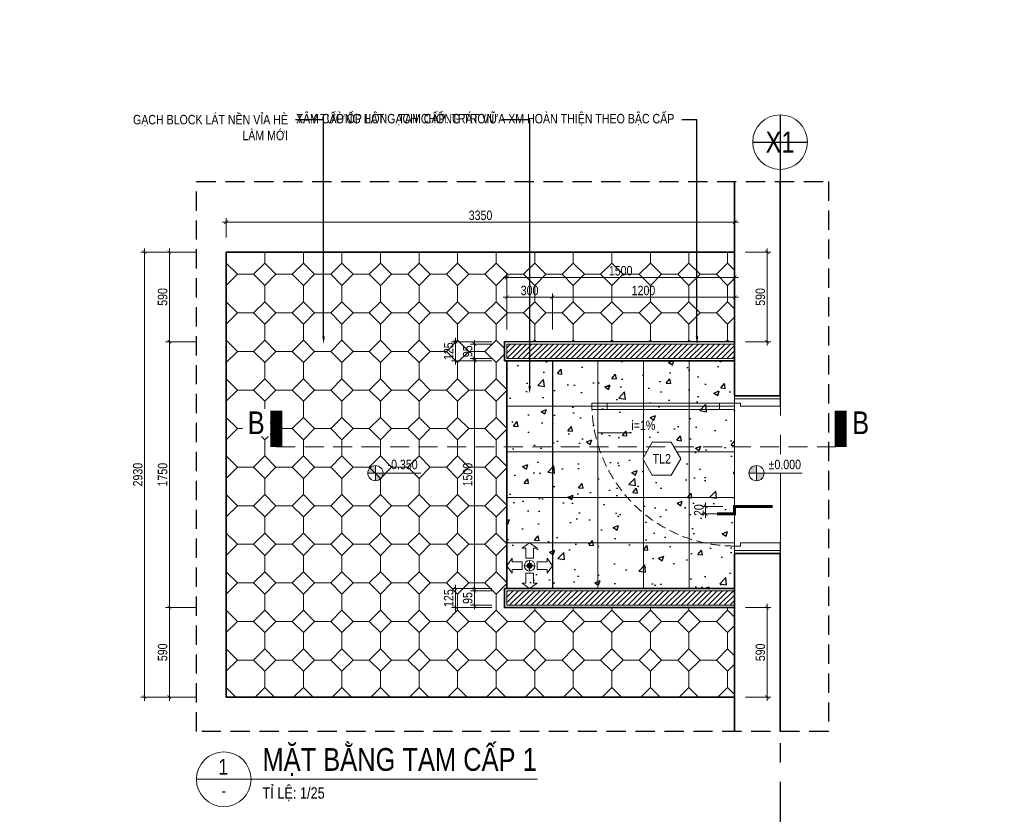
# Model space of a CAD drawing. Header units: millimetres. Extents: x -547695 to 905972, y -1055718 to 167349.
# Drawn here: x -529518 to -523077, y -1010536 to -1005289 of the extents above; entities that cross this region are included whole.
import ezdxf
from ezdxf import colors
from ezdxf.entities.mleader import LeaderData, LeaderLine
from ezdxf.enums import TextEntityAlignment as Align
from ezdxf.math import Vec2, Vec3
from ezdxf.xclip import XClip

# ---------------------------------------------------------------- set-up
doc = ezdxf.new("R2010")
doc.units = ezdxf.units.MM
doc.header["$XCLIPFRAME"] = 0
for name, pattern in [('$0$BASE-A0$0$HIDDEN', [0.375, 0.25, -0.125]), ('CENTER', [50.8, 31.75, -6.35, 6.35, -6.35]), ('HIDDEN', [9.525, 6.35, -3.175])]:
    doc.linetypes.add(name, pattern=pattern)
doc.layers.get('DEFPOINTS').update_dxf_attribs({"color": 1, "lineweight": 25})
for name, color, linetype, lineweight in [('A-DIMS', 8, 'Continuous', 9), ('A-DOOR', 142, 'Continuous', 9), ('A-FINE', 255, 'Continuous', 25), ('A-FNSH', 253, 'Continuous', 9), ('A-GRID', 250, 'CENTER', 15), ('A-HEVY', 111, 'Continuous', 35), ('A-HIDD', 45, 'HIDDEN', 9), ('A-LITE', 9, 'Continuous', 9), ('A-PATT', 252, 'Continuous', 9), ('A-SYMBOLS', 10, 'Continuous', 13), ('A-TEXT', 255, 'Continuous', 25), ('A-WALL', 12, 'Continuous', 13), ('A-WALL-INT', 31, 'Continuous', 9), ('NTT-8-THAY', 7, 'Continuous', 18)]:
    doc.layers.add(name, color=color, linetype=linetype, lineweight=lineweight)
doc.layers.add('A.DIM', color=8, linetype='Continuous')
doc.styles.add('VTK _ Arial_2.5 mm', font='arial.ttf', dxfattribs={"width": 0.8})
doc.styles.add('VTK_Arial', font='arial.ttf', dxfattribs={"width": 0.8})
doc.styles.add('VTK_Arial_3.5 mm', font='arial.ttf', dxfattribs={"width": 0.8, "height": 3.5})
doc.dimstyles.new('$ZCDB_AUDIT_GENERATED_BDC7FD', dxfattribs={"dimscale": 25, "dimtxt": 2.5, "dimasz": 1, "dimexe": 1, "dimexo": 0, "dimgap": 0.5, "dimtad": 1, "dimdec": 0, "dimzin": 12, "dimdsep": 46, "dimtxsty": 'VTK_Arial', "dimblk": 'ARCHTICK', "dimcen": 0, "dimdle": 1, "dimclrd": 256, "dimclre": 256, "dimclrt": 7, "dimadec": 1, "dimazin": 3, "dimtfac": 1, "dimtdec": 0, "dimtmove": 0, "dimatfit": 2, "dimfxl": 20, "dimtolj": 1, "dimtzin": 0, "dimlwd": -1, "dimlwe": -1, "dimarcsym": 0})
doc.dimstyles.new('A-2.5-DIM1', dxfattribs={"dimtxt": 2.5, "dimasz": 1, "dimexe": 1, "dimexo": 0, "dimgap": 0.5, "dimtad": 1, "dimdec": 0, "dimzin": 12, "dimdsep": 46, "dimtxsty": 'VTK_Arial', "dimblk": 'ARCHTICK', "dimcen": 0, "dimdle": 1, "dimclrd": 256, "dimclre": 256, "dimclrt": 7, "dimadec": 1, "dimazin": 3, "dimtfac": 1, "dimtdec": 0, "dimtmove": 0, "dimatfit": 2, "dimfxl": 20, "dimtolj": 1, "dimtzin": 0, "dimlwd": -1, "dimlwe": -1, "dimarcsym": 0})

# ---------------------------------------------------------------- blocks, each defined once
blk = doc.blocks.new('ERYUJH76Y')
at = {"layer": 'A-GRID', "ltscale": 50}
for points in [[(1300, 3348.2), (1300, 25451.9)], [(0, 3348.2), (0, 25008.4)], [(4693.8, 21428.3), (-30446.5, 21428.3)]]:
    blk.add_lwpolyline(points, dxfattribs=at)
blk = doc.blocks.new('rty')
at = {"layer": 'A-HIDD', "ltscale": 20}
blk.add_lwpolyline([(0, 2000), (5000, 0), (0, -2000)], dxfattribs=at)
at = {"layer": 'A-PATT'}
for points in [[(0, -2120), (5000, -2120), (5000, 2120), (0, 2120)], [(0, -2000), (5000, -2000), (5000, 2000), (0, 2000)]]:
    blk.add_lwpolyline(points, close=True, dxfattribs=at)
blk = doc.blocks.new('RHRTHRHRT')
at = {"layer": 'A-PATT', "transparency": 33554620}
h = blk.add_hatch(dxfattribs=at)
h.set_pattern_fill('ANSI37', color=256, scale=20)
h.set_pattern_definition([(45, (-12900, -14800), (-44.90128, 44.90128), []), (135, (-12900, -14800), (-44.90128, -44.90128), [])])
h.paths.add_polyline_path([(-100, -4567.1), (-200, -4567.1), (-200, -14800), (-100, -14800)])
h.paths.add_polyline_path([(0, -500), (-24900, -500), (-24900, -400), (0, -400)])
h.paths.add_polyline_path([(-100, -2114.6), (-200, -2114.6), (-200, -500), (-100, -500)])
at = {"layer": 'A-WALL-INT'}
blk.add_lwpolyline([(-100, -4567.1), (-200, -4567.1), (-200, -14800), (-100, -14800)], close=True, dxfattribs=at)
at = {"layer": 'DEFPOINTS', "linetype": '$0$BASE-A0$0$HIDDEN', "ltscale": 500}
blk.add_lwpolyline([(-25550, -50), (0, -50), (0, -15050), (-25550, -15050)], close=True, dxfattribs=at)
at = {"layer": 'A-WALL'}
blk.add_blockref('rty', (-30600, -4000), dxfattribs=at)
at = {"layer": 'A-GRID'}
ref = blk.add_blockref('ERYUJH76Y', (-1300, -21728.3), dxfattribs=at)
XClip(ref).set_block_clipping_path([(-32069.3798585372, 5005.1306604635), (6367.1031573832, 26504.5361301411)])
blk = doc.blocks.new('*U270')
at = {"layer": 'A-DOOR'}
for p, q in [((50, 840), (50, 100)), ((90, 840), (90, 100))]:
    blk.add_line(p, q, dxfattribs=at)
at = {"layer": 'A-DOOR', "color": 8, "lineweight": 9}
blk.add_line((70, 840), (70, 100), dxfattribs=at)
at = {"layer": 'A-DOOR'}
blk.add_lwpolyline([(75, 840), (90, 840), (90, 940), (50, 940), (50, 840), (65, 840), (65, 840), (75, 840), (75, 840)], dxfattribs=at)
blk.add_wipeout([(0, -300), (1040, -300), (1040, 0), (0, 0)]).dxf.layer = 'A-LITE'
for points in [[(0, -15), (0, 0)], [(0, -15), (0, -285)], [(1040, -15), (1040, 0)], [(1040, -15), (1040, -285)], [(0, -300), (0, -285)], [(1040, -300), (1040, -285)]]:
    blk.add_lwpolyline(points)
blk.add_lwpolyline([(75, 100), (90, 100), (90, 0), (50, 0), (50, 100), (65, 100), (65, 100), (75, 100), (75, 100)], dxfattribs=at)
for points in [[(50, 0), (20, 0), (20, -300), (70, -300), (70, -40), (50, -40)], [(990, 0), (1020, 0), (1020, -300), (970, -300), (970, -40), (990, -40)]]:
    blk.add_lwpolyline(points, close=True, dxfattribs=at)
at = {"layer": 'A-FNSH'}
for points in [[(0, 0), (20, 0), (20, -300), (0, -300)], [(1040, 0), (1020, 0), (1020, -300), (1040, -300)]]:
    blk.add_lwpolyline(points, dxfattribs=at)
at = {"layer": 'A-HIDD', "lineweight": 9, "ltscale": 10}
blk.add_arc((50, 0), 940, 360, 90, dxfattribs=at)
blk = doc.blocks.new('_ARCHTICK')
at = {"color": 0, "linetype": 'ByBlock', "const_width": 0.15}
blk.add_lwpolyline([(-0.5, -0.5), (0.5, 0.5)], dxfattribs=at)
blk = doc.blocks.new('*D530')
at = {"layer": 'A-DIMS', "ltscale": 5, "transparency": 16777216}
for p, q in [((-526407.2, -1007425.9), (-526547.3, -1007425.9)), ((-526522.3, -1007545.9), (-526522.3, -1007400.9)), ((-526407.2, -1007520.9), (-526547.3, -1007520.9))]:
    blk.add_line(p, q, dxfattribs=at)
at = {"layer": 'DEFPOINTS', "color": 0, "transparency": 16777216}
for p in [(-526522.3, -1007425.9), (-526407.2, -1007425.9), (-526407.2, -1007520.9)]:
    blk.add_point(p, dxfattribs=at)
at = {"layer": 'A-DIMS', "transparency": 16777216, "xscale": 25, "yscale": 25, "zscale": 25}
for p, rotation in [((-526522.3, -1007425.9), 90), ((-526522.3, -1007520.9), 270)]:
    blk.add_blockref('_ARCHTICK', p, dxfattribs=dict(at, rotation=rotation))
at = {"layer": 'A-DIMS', "color": 7, "transparency": 16777216, "insert": (-526566.7, -1007473.4), "char_height": 62.5, "attachment_point": 5, "rotation": 90, "style": 'VTK_Arial'}
blk.add_mtext('\\A1;95', dxfattribs=at)
blk = doc.blocks.new('*D531')
at = {"layer": 'A-DIMS', "ltscale": 5, "transparency": 16777216}
for p, q in [((-526522.3, -1007510.9), (-526522.3, -1009060.9)), ((-526407.2, -1007535.9), (-526547.3, -1007535.9)), ((-526407.2, -1009035.9), (-526547.3, -1009035.9))]:
    blk.add_line(p, q, dxfattribs=at)
at = {"layer": 'DEFPOINTS', "color": 0, "transparency": 16777216}
for p in [(-526407.2, -1007535.9), (-526522.3, -1009035.9), (-526407.2, -1009035.9)]:
    blk.add_point(p, dxfattribs=at)
at = {"layer": 'A-DIMS', "transparency": 16777216, "xscale": 25, "yscale": 25, "zscale": 25}
for p, rotation in [((-526522.3, -1007535.9), 90), ((-526522.3, -1009035.9), 270)]:
    blk.add_blockref('_ARCHTICK', p, dxfattribs=dict(at, rotation=rotation))
at = {"layer": 'A-DIMS', "color": 7, "transparency": 16777216, "insert": (-526566.7, -1008285.9), "char_height": 62.5, "attachment_point": 5, "rotation": 90, "style": 'VTK_Arial'}
blk.add_mtext('\\A1;1500', dxfattribs=at)
blk = doc.blocks.new('*D532')
at = {"layer": 'A-DIMS', "ltscale": 5, "transparency": 16777216}
for p, q in [((-526407.2, -1009050.9), (-526547.3, -1009050.9)), ((-526522.3, -1009025.9), (-526522.3, -1009170.9)), ((-526407.2, -1009145.9), (-526547.3, -1009145.9))]:
    blk.add_line(p, q, dxfattribs=at)
at = {"layer": 'DEFPOINTS', "color": 0, "transparency": 16777216}
for p in [(-526407.2, -1009050.9), (-526522.3, -1009145.9), (-526407.2, -1009145.9)]:
    blk.add_point(p, dxfattribs=at)
at = {"layer": 'A-DIMS', "transparency": 16777216, "xscale": 25, "yscale": 25, "zscale": 25}
for p, rotation in [((-526522.3, -1009050.9), 90), ((-526522.3, -1009145.9), 270)]:
    blk.add_blockref('_ARCHTICK', p, dxfattribs=dict(at, rotation=rotation))
at = {"layer": 'A-DIMS', "color": 7, "transparency": 16777216, "insert": (-526566.7, -1009098.4), "char_height": 62.5, "attachment_point": 5, "rotation": 90, "style": 'VTK_Arial'}
blk.add_mtext('\\A1;95', dxfattribs=at)
blk = doc.blocks.new('*D533')
at = {"layer": 'A-DIMS', "ltscale": 5, "transparency": 16777216}
for p, q in [((-528353.4, -1007410.9), (-528556.6, -1007410.9)), ((-528531.6, -1007385.9), (-528531.6, -1009185.9)), ((-528353.4, -1009160.9), (-528556.6, -1009160.9))]:
    blk.add_line(p, q, dxfattribs=at)
at = {"layer": 'DEFPOINTS', "color": 0, "transparency": 16777216}
for p in [(-528353.4, -1007410.9), (-528531.6, -1009160.9), (-528353.4, -1009160.9)]:
    blk.add_point(p, dxfattribs=at)
at = {"layer": 'A-DIMS', "transparency": 16777216, "xscale": 25, "yscale": 25, "zscale": 25}
for p, rotation in [((-528531.6, -1007410.9), 90), ((-528531.6, -1009160.9), 270)]:
    blk.add_blockref('_ARCHTICK', p, dxfattribs=dict(at, rotation=rotation))
at = {"layer": 'A-DIMS', "color": 7, "transparency": 16777216, "insert": (-528576, -1008285.9), "char_height": 62.5, "attachment_point": 5, "rotation": 90, "style": 'VTK_Arial'}
blk.add_mtext('\\A1;1750', dxfattribs=at)
blk = doc.blocks.new('*U271')
for p, q in [((0, 0), (-14.5, 0)), ((60.37, 0), (0, 0))]:
    blk.add_line(p, q)
blk.add_circle((-8.5, 0), 6)
at = {"color": 7, "style": 'VTK_Arial', "width": 0.8}
blk.add_attdef('SECTION', (0, 1.86), '', height=5, dxfattribs=at)
blk.add_attdef('MARK', text='', height=3.5, dxfattribs=at).set_placement((-8.59, 0.99), align=Align.CENTER)
at = {"color": 7, "linetype": 'Continuous', "style": 'VTK_Arial', "width": 0.8}
blk.add_attdef('REF', text='', height=2.5, dxfattribs=at).set_placement((-8.49, -3.75), align=Align.CENTER)
at = {"color": 7, "linetype": 'Continuous', "style": 'VTK_Arial', "width": 0.8, "flags": 8}
blk.add_attdef('SCALE-I', (0, -4.25), '', height=2.5, dxfattribs=at)
blk = doc.blocks.new('*D534')
at = {"layer": 'A-DIMS', "ltscale": 5, "transparency": 16777216}
for p, q in [((-526033.9, -1007117.9), (-524783.9, -1007117.9)), ((-526008.9, -1007329.8), (-526008.9, -1007092.9)), ((-524808.9, -1007329.8), (-524808.9, -1007092.9))]:
    blk.add_line(p, q, dxfattribs=at)
at = {"layer": 'DEFPOINTS', "color": 0, "transparency": 16777216}
for p in [(-524808.9, -1007117.9), (-526008.9, -1007329.8), (-524808.9, -1007329.8)]:
    blk.add_point(p, dxfattribs=at)
at = {"layer": 'A-DIMS', "transparency": 16777216, "xscale": 25, "yscale": 25, "zscale": 25, "rotation": 180}
blk.add_blockref('_ARCHTICK', (-526008.9, -1007117.9), dxfattribs=at)
at = {"layer": 'A-DIMS', "transparency": 16777216, "xscale": 25, "yscale": 25, "zscale": 25}
blk.add_blockref('_ARCHTICK', (-524808.9, -1007117.9), dxfattribs=at)
at = {"layer": 'A-DIMS', "color": 7, "transparency": 16777216, "insert": (-525408.9, -1007073.4), "char_height": 62.5, "attachment_point": 5, "style": 'VTK_Arial'}
blk.add_mtext('\\A1;1200', dxfattribs=at)
blk = doc.blocks.new('*D535')
at = {"layer": 'A-DIMS', "ltscale": 5, "transparency": 16777216}
for p, q in [((-525983.9, -1007117.9), (-526333.9, -1007117.9)), ((-526308.9, -1007329.8), (-526308.9, -1007092.9)), ((-526008.9, -1007329.8), (-526008.9, -1007092.9))]:
    blk.add_line(p, q, dxfattribs=at)
at = {"layer": 'DEFPOINTS', "color": 0, "transparency": 16777216}
for p in [(-526308.9, -1007117.9), (-526308.9, -1007329.8), (-526008.9, -1007329.8)]:
    blk.add_point(p, dxfattribs=at)
at = {"layer": 'A-DIMS', "transparency": 16777216, "xscale": 25, "yscale": 25, "zscale": 25, "rotation": 180}
blk.add_blockref('_ARCHTICK', (-526308.9, -1007117.9), dxfattribs=at)
at = {"layer": 'A-DIMS', "transparency": 16777216, "xscale": 25, "yscale": 25, "zscale": 25}
blk.add_blockref('_ARCHTICK', (-526008.9, -1007117.9), dxfattribs=at)
at = {"layer": 'A-DIMS', "color": 7, "transparency": 16777216, "insert": (-526158.9, -1007073.4), "char_height": 62.5, "attachment_point": 5, "style": 'VTK_Arial'}
blk.add_mtext('\\A1;300', dxfattribs=at)
blk = doc.blocks.new('*D679')
at = {"layer": 'A-DIMS', "ltscale": 5, "transparency": 16777216}
for p, q in [((-528531.6, -1007435.9), (-528531.6, -1006795.7)), ((-528353.4, -1006820.7), (-528556.6, -1006820.7)), ((-528353.4, -1007410.9), (-528556.6, -1007410.9))]:
    blk.add_line(p, q, dxfattribs=at)
at = {"layer": 'DEFPOINTS', "color": 0, "transparency": 16777216}
for p in [(-528531.6, -1006820.7), (-528353.4, -1006820.7), (-528353.4, -1007410.9)]:
    blk.add_point(p, dxfattribs=at)
at = {"layer": 'A-DIMS', "transparency": 16777216, "xscale": 25, "yscale": 25, "zscale": 25}
for p, rotation in [((-528531.6, -1006820.7), 90), ((-528531.6, -1007410.9), 270)]:
    blk.add_blockref('_ARCHTICK', p, dxfattribs=dict(at, rotation=rotation))
at = {"layer": 'A-DIMS', "color": 7, "transparency": 16777216, "insert": (-528576, -1007115.8), "char_height": 62.5, "attachment_point": 5, "rotation": 90, "style": 'VTK_Arial'}
blk.add_mtext('\\A1;590', dxfattribs=at)
blk = doc.blocks.new('*D680')
at = {"layer": 'A-DIMS', "ltscale": 5, "transparency": 16777216}
for p, q in [((-528353.4, -1009160.9), (-528556.6, -1009160.9)), ((-528531.6, -1009775.7), (-528531.6, -1009135.9)), ((-528353.4, -1009750.7), (-528556.6, -1009750.7))]:
    blk.add_line(p, q, dxfattribs=at)
at = {"layer": 'DEFPOINTS', "color": 0, "transparency": 16777216}
for p in [(-528531.6, -1009160.9), (-528353.4, -1009160.9), (-528353.4, -1009750.7)]:
    blk.add_point(p, dxfattribs=at)
at = {"layer": 'A-DIMS', "transparency": 16777216, "xscale": 25, "yscale": 25, "zscale": 25}
for p, rotation in [((-528531.6, -1009160.9), 90), ((-528531.6, -1009750.7), 270)]:
    blk.add_blockref('_ARCHTICK', p, dxfattribs=dict(at, rotation=rotation))
at = {"layer": 'A-DIMS', "color": 7, "transparency": 16777216, "insert": (-528576, -1009455.8), "char_height": 62.5, "attachment_point": 5, "rotation": 90, "style": 'VTK_Arial'}
blk.add_mtext('\\A1;590', dxfattribs=at)
blk = doc.blocks.new('*D681')
at = {"layer": 'A-DIMS', "ltscale": 5, "transparency": 16777216}
for p, q in [((-528695.1, -1009775.7), (-528695.1, -1006795.7)), ((-528353.4, -1006820.7), (-528720.1, -1006820.7)), ((-528353.4, -1009750.7), (-528720.1, -1009750.7))]:
    blk.add_line(p, q, dxfattribs=at)
at = {"layer": 'DEFPOINTS', "color": 0, "transparency": 16777216}
for p in [(-528695.1, -1006820.7), (-528353.4, -1006820.7), (-528353.4, -1009750.7)]:
    blk.add_point(p, dxfattribs=at)
at = {"layer": 'A-DIMS', "transparency": 16777216, "xscale": 25, "yscale": 25, "zscale": 25}
for p, rotation in [((-528695.1, -1006820.7), 90), ((-528695.1, -1009750.7), 270)]:
    blk.add_blockref('_ARCHTICK', p, dxfattribs=dict(at, rotation=rotation))
at = {"layer": 'A-DIMS', "color": 7, "transparency": 16777216, "insert": (-528739.5, -1008285.7), "char_height": 62.5, "attachment_point": 5, "rotation": 90, "style": 'VTK_Arial'}
blk.add_mtext('\\A1;2930', dxfattribs=at)
blk = doc.blocks.new('*D682')
at = {"layer": 'A-DIMS', "ltscale": 5, "transparency": 16777216}
for p, q in [((-526333.9, -1006987.7), (-524783.9, -1006987.7)), ((-526308.9, -1007329.8), (-526308.9, -1006962.7)), ((-524808.9, -1007329.8), (-524808.9, -1006962.7))]:
    blk.add_line(p, q, dxfattribs=at)
at = {"layer": 'DEFPOINTS', "color": 0, "transparency": 16777216}
for p in [(-524808.9, -1006987.7), (-526308.9, -1007329.8), (-524808.9, -1007329.8)]:
    blk.add_point(p, dxfattribs=at)
at = {"layer": 'A-DIMS', "transparency": 16777216, "xscale": 25, "yscale": 25, "zscale": 25, "rotation": 180}
blk.add_blockref('_ARCHTICK', (-526308.9, -1006987.7), dxfattribs=at)
at = {"layer": 'A-DIMS', "transparency": 16777216, "xscale": 25, "yscale": 25, "zscale": 25}
blk.add_blockref('_ARCHTICK', (-524808.9, -1006987.7), dxfattribs=at)
at = {"layer": 'A-DIMS', "color": 7, "transparency": 16777216, "insert": (-525558.9, -1006943.3), "char_height": 62.5, "attachment_point": 5, "style": 'VTK_Arial'}
blk.add_mtext('\\A1;1500', dxfattribs=at)
blk = doc.blocks.new('*U266')
blk.add_wipeout([(2.5, 4.33), (-2.5, 4.33), (-5, 0), (-2.5, -4.33), (2.5, -4.33), (5, 0)])
blk.add_lwpolyline([(2.5, 4.33), (-2.5, 4.33), (-5, 0), (-2.5, -4.33), (2.5, -4.33), (5, 0)], close=True)
at = {"color": 7, "style": 'VTK _ Arial_2.5 mm', "width": 0.8, "flags": 8}
blk.add_attdef('SYMBOL', text='', height=2.5, dxfattribs=at).set_placement((0, 0), align=Align.MIDDLE_CENTER)
blk = doc.blocks.new('*U267')
h = blk.add_hatch(color=256)
edge = h.paths.add_edge_path()
edge.add_arc((1.5, 1.5), 0.2, 0, 360)
for p, q in [((1.154, 1.5), (1.846, 1.5)), ((1.5, 1.15), (1.5, 1.85))]:
    blk.add_line(p, q)
for points in [[(3, 0), (0, 0), (0, 3), (3, 3)], [(1.75, 2), (1.75, 2.65), (2, 2.65), (1.5, 3), (1, 2.65), (1.25, 2.65), (1.25, 2)], [(1, 1.25), (0.35, 1.25), (0.35, 1), (0, 1.5), (0.35, 2), (0.35, 1.75), (1, 1.75)], [(2, 1.25), (2.65, 1.25), (2.65, 1), (3, 1.5), (2.65, 2), (2.65, 1.75), (2, 1.75)], [(1.75, 1), (1.75, 0.35), (2, 0.35), (1.5, 0), (1, 0.35), (1.25, 0.35), (1.25, 1)]]:
    blk.add_lwpolyline(points, close=True)
blk.add_circle((1.5, 1.5), 0.35)
blk = doc.blocks.new('*U117')
at = {"layer": 'A-SYMBOLS'}
h = blk.add_hatch(color=256, dxfattribs=at)
h.paths.add_polyline_path([(0, 0), (0, -2, 0.414214), (2, 0)])
h.paths.add_polyline_path([(0, 0), (0, 2, 0.414214), (-2, 0)])
blk.add_line((-2, 0), (12, 0))
blk.add_lwpolyline([(0, -2), (0, 2)])
blk.add_circle((0, 0), 2, dxfattribs=at)
at = {"color": 7, "style": 'VTK _ Arial_2.5 mm', "width": 0.8, "flags": 4}
blk.add_attdef('FINISHFLOORLEVEL', text='', height=2.5, dxfattribs=at).set_placement((3.2, 3.53), align=Align.TOP_LEFT)
blk.add_attdef('NAMEOFLEVEL', (3.2, -3.47), '', height=2.5, dxfattribs=at)
blk = doc.blocks.new('*D913')
at = {"layer": 'A-DIMS', "ltscale": 5, "transparency": 16777216}
for p, q in [((-528157.3, -1006723.4), (-528157.3, -1006598.1)), ((-524806.9, -1006723.4), (-524806.9, -1006598.1)), ((-528182.3, -1006623.1), (-524781.9, -1006623.1))]:
    blk.add_line(p, q, dxfattribs=at)
at = {"layer": 'DEFPOINTS', "color": 0, "transparency": 16777216}
for p in [(-524806.9, -1006623.1), (-528157.3, -1006723.4), (-524806.9, -1006723.4)]:
    blk.add_point(p, dxfattribs=at)
at = {"layer": 'A-DIMS', "transparency": 16777216, "xscale": 25, "yscale": 25, "zscale": 25, "rotation": 180}
blk.add_blockref('_ARCHTICK', (-528157.3, -1006623.1), dxfattribs=at)
at = {"layer": 'A-DIMS', "transparency": 16777216, "xscale": 25, "yscale": 25, "zscale": 25}
blk.add_blockref('_ARCHTICK', (-524806.9, -1006623.1), dxfattribs=at)
at = {"layer": 'A-DIMS', "color": 7, "transparency": 16777216, "insert": (-526482.1, -1006578.7), "char_height": 62.5, "attachment_point": 5, "style": 'VTK_Arial'}
blk.add_mtext('\\A1;3350', dxfattribs=at)
blk = doc.blocks.new('*D918')
at = {"layer": 'A-DIMS', "ltscale": 5, "transparency": 16777216}
for p, q in [((-524594.5, -1007435.9), (-524594.5, -1006795.7)), ((-524736.2, -1006820.7), (-524569.5, -1006820.7)), ((-524736.2, -1007410.9), (-524569.5, -1007410.9))]:
    blk.add_line(p, q, dxfattribs=at)
at = {"layer": 'DEFPOINTS', "color": 0, "transparency": 16777216}
for p in [(-524736.2, -1006820.7), (-524594.5, -1006820.7), (-524736.2, -1007410.9)]:
    blk.add_point(p, dxfattribs=at)
at = {"layer": 'A-DIMS', "transparency": 16777216, "xscale": 25, "yscale": 25, "zscale": 25}
for p, rotation in [((-524594.5, -1006820.7), 90), ((-524594.5, -1007410.9), 270)]:
    blk.add_blockref('_ARCHTICK', p, dxfattribs=dict(at, rotation=rotation))
at = {"layer": 'A-DIMS', "color": 7, "transparency": 16777216, "insert": (-524638.9, -1007115.8), "char_height": 62.5, "attachment_point": 5, "rotation": 90, "style": 'VTK_Arial'}
blk.add_mtext('\\A1;590', dxfattribs=at)
blk = doc.blocks.new('*D919')
at = {"layer": 'A-DIMS', "ltscale": 5, "transparency": 16777216}
for p, q in [((-524736.2, -1009160.9), (-524569.5, -1009160.9)), ((-524594.5, -1009776.1), (-524594.5, -1009135.9)), ((-524736.2, -1009751.1), (-524569.5, -1009751.1))]:
    blk.add_line(p, q, dxfattribs=at)
at = {"layer": 'DEFPOINTS', "color": 0, "transparency": 16777216}
for p in [(-524736.2, -1009160.9), (-524594.5, -1009160.9), (-524736.2, -1009751.1)]:
    blk.add_point(p, dxfattribs=at)
at = {"layer": 'A-DIMS', "transparency": 16777216, "xscale": 25, "yscale": 25, "zscale": 25}
for p, rotation in [((-524594.5, -1009160.9), 90), ((-524594.5, -1009751.1), 270)]:
    blk.add_blockref('_ARCHTICK', p, dxfattribs=dict(at, rotation=rotation))
at = {"layer": 'A-DIMS', "color": 7, "transparency": 16777216, "insert": (-524638.9, -1009456), "char_height": 62.5, "attachment_point": 5, "rotation": 90, "style": 'VTK_Arial'}
blk.add_mtext('\\A1;590', dxfattribs=at)
blk = doc.blocks.new('*U303')
blk.add_wipeout([(4.5, 0), (4.46, -0.56), (4.36, -1.12), (4.18, -1.66), (3.94, -2.17), (3.64, -2.65), (3.28, -3.08), (2.87, -3.47), (2.41, -3.8), (1.92, -4.07), (1.39, -4.28), (0.84, -4.42), (0.28, -4.49), (-0.28, -4.49), (-0.84, -4.42), (-1.39, -4.28), (-1.92, -4.07), (-2.41, -3.8), (-2.87, -3.47), (-3.28, -3.08), (-3.64, -2.65), (-3.94, -2.17), (-4.18, -1.66), (-4.36, -1.12), (-4.46, -0.56), (-4.5, 0), (-4.46, 0.56), (-4.36, 1.12), (-4.18, 1.66), (-3.94, 2.17), (-3.64, 2.65), (-3.28, 3.08), (-2.87, 3.47), (-2.41, 3.8), (-1.92, 4.07), (-1.39, 4.28), (-0.84, 4.42), (-0.28, 4.49), (0.28, 4.49), (0.84, 4.42), (1.39, 4.28), (1.92, 4.07), (2.41, 3.8), (2.87, 3.47), (3.28, 3.08), (3.64, 2.65), (3.94, 2.17), (4.18, 1.66), (4.36, 1.12), (4.46, 0.56)])
blk.add_circle((0, 0), 4.5)
at = {"layer": 'DEFPOINTS', "color": 250}
for p, q in [((0, 4.5), (0, -4.5)), ((-4.5, 0), (4.5, 0))]:
    blk.add_line(p, q, dxfattribs=at)
at = {"color": 7, "style": 'VTK_Arial_3.5 mm', "width": 0.8}
blk.add_attdef('X12', text='', height=3.5, dxfattribs=at).set_placement((0, 0), align=Align.MIDDLE_CENTER)
blk = doc.blocks.new('*D920')
at = {"layer": 'A-DIMS', "transparency": 16777216}
for p, q in [((-526407.2, -1007410.8), (-526672.3, -1007410.8)), ((-526647.3, -1007385.8), (-526647.3, -1007560.9)), ((-526407.2, -1007535.9), (-526672.3, -1007535.9))]:
    blk.add_line(p, q, dxfattribs=at)
at = {"layer": 'DEFPOINTS', "color": 0, "transparency": 16777216}
for p in [(-526407.2, -1007410.8), (-526647.3, -1007535.9), (-526407.2, -1007535.9)]:
    blk.add_point(p, dxfattribs=at)
at = {"layer": 'A-DIMS', "transparency": 16777216, "xscale": 25, "yscale": 25, "zscale": 25}
for p, rotation in [((-526647.3, -1007410.8), 90), ((-526647.3, -1007535.9), 270)]:
    blk.add_blockref('_ARCHTICK', p, dxfattribs=dict(at, rotation=rotation))
at = {"layer": 'A-DIMS', "color": 7, "transparency": 16777216, "insert": (-526691.7, -1007472.9), "char_height": 62.5, "attachment_point": 5, "rotation": 90, "style": 'VTK_Arial'}
blk.add_mtext('\\A1;125', dxfattribs=at)
blk = doc.blocks.new('*D921')
at = {"layer": 'A-DIMS', "transparency": 16777216}
for p, q in [((-526407.2, -1009035.9), (-526672.3, -1009035.9)), ((-526647.3, -1009186.1), (-526647.3, -1009010.9)), ((-526407.2, -1009161.1), (-526672.3, -1009161.1))]:
    blk.add_line(p, q, dxfattribs=at)
at = {"layer": 'DEFPOINTS', "color": 0, "transparency": 16777216}
for p in [(-526647.3, -1009035.9), (-526407.2, -1009035.9), (-526407.2, -1009161.1)]:
    blk.add_point(p, dxfattribs=at)
at = {"layer": 'A-DIMS', "transparency": 16777216, "xscale": 25, "yscale": 25, "zscale": 25}
for p, rotation in [((-526647.3, -1009035.9), 90), ((-526647.3, -1009161.1), 270)]:
    blk.add_blockref('_ARCHTICK', p, dxfattribs=dict(at, rotation=rotation))
at = {"layer": 'A-DIMS', "color": 7, "transparency": 16777216, "insert": (-526691.7, -1009099), "char_height": 62.5, "attachment_point": 5, "rotation": 90, "style": 'VTK_Arial'}
blk.add_mtext('\\A1;125', dxfattribs=at)
blk = doc.blocks.new('*D936')
at = {"layer": 'A-DIMS', "transparency": 16777216}
for p, q in [((-524999.2, -1008469.7), (-524999.2, -1008569.7)), ((-524886.1, -1008494.7), (-525024.2, -1008494.7)), ((-524886.1, -1008544.7), (-525024.2, -1008544.7))]:
    blk.add_line(p, q, dxfattribs=at)
at = {"layer": 'DEFPOINTS', "color": 0, "transparency": 16777216}
for p in [(-524886.1, -1008494.7), (-524999.2, -1008544.7), (-524886.1, -1008544.7)]:
    blk.add_point(p, dxfattribs=at)
at = {"layer": 'A-DIMS', "transparency": 16777216, "xscale": 25, "yscale": 25, "zscale": 25}
for p, rotation in [((-524999.2, -1008494.7), 90), ((-524999.2, -1008544.7), 270)]:
    blk.add_blockref('_ARCHTICK', p, dxfattribs=dict(at, rotation=rotation))
at = {"layer": 'A-DIMS', "color": 7, "transparency": 16777216, "insert": (-525043.6, -1008519.7), "char_height": 62.5, "attachment_point": 5, "rotation": 90, "style": 'VTK_Arial'}
blk.add_mtext('\\A1;20', dxfattribs=at)
blk = doc.blocks.new('*U74')
at = {"layer": 'A-TEXT', "style": 'VTK _ Arial_2.5 mm', "width": 0.8}
blk.add_attdef('SLOP', text='', height=2.5, dxfattribs=at).set_placement((0, 0), align=Align.BOTTOM_LEFT)
blk.add_leader([(8.84, 0), (0, 0)], dimstyle='A-2.5-DIM1', override={"dimgap": 0.5, "dimtad": 0})

msp = doc.modelspace()

# ---------------------------------------------------------------- hatches: boundary and pattern name
at = {"layer": 'A.DIM', "lineweight": -2}
h = msp.add_hatch(dxfattribs=at)
h.set_pattern_fill('ANSI31', color=251, scale=200, style=0)
h.set_pattern_definition([(45, (-474949.088, -895986.093), (-17.6776695, 17.6776695), [])])
h.paths.add_polyline_path([(-526308.9, -1007520.9), (-524808.9, -1007520.9), (-524808.9, -1007425.9), (-526308.9, -1007425.9)])
h = msp.add_hatch(dxfattribs=at)
h.set_pattern_fill('ANSI31', color=251, scale=200, style=0)
h.set_pattern_definition([(45, (-474949.088, -896286.093), (-17.6776695, 17.6776695), [])])
h.paths.add_polyline_path([(-526308.9, -1009145.9), (-524808.9, -1009145.9), (-524808.9, -1009050.9), (-526308.9, -1009050.9)])
at = {"layer": 'NTT-8-THAY'}
h = msp.add_hatch(dxfattribs=at)
h.set_pattern_fill('OCTAGON', color=250, scale=10)
h.set_pattern_definition([(315, (-528157.32, -1009687.06), (254, -5e-14), [104.171, -255.04]), (0, (-528083.66, -1009760.72), (254, 254), [106.68, -147.32]), (45, (-527976.98, -1009760.72), (0, 254), [104.171, -255.04]), (135, (-527903.32, -1009580.38), (-254, 2e-14), [104.171, -255.04]), (225, (-528083.66, -1009506.72), (-5e-14, -254), [104.171, -255.04]), (270, (-528157.32, -1009580.38), (254, -254), [106.68, -147.32])])
h.paths.add_polyline_path([(-524808.9, -1006820.7), (-528157.3, -1006820.7), (-528157.3, -1009750.7), (-524808.9, -1009750.7), (-524808.9, -1009160.7), (-526323.9, -1009160.9), (-526323.9, -1009035.9), (-526308.9, -1009035.7), (-526308.9, -1007535.7), (-526323.9, -1007535.9), (-526323.9, -1007409.8), (-524808.9, -1007412.1)])

# ---------------------------------------------------------------- linework, layer by layer
at = {"layer": 'A-FINE'}
msp.add_lwpolyline([(-524808.9, -1007410.9), (-524808.9, -1009160.9)], dxfattribs=at)
at = {"layer": 'A-GRID', "lineweight": -2, "ltscale": 20}
msp.add_lwpolyline([(-524508.9, -1006245.1), (-524508.9, -1012713.4)], dxfattribs=at)
at = {"layer": 'A-HEVY', "lineweight": -2}
msp.add_line((-526008.9, -1007535.7), (-526008.9, -1009035.7), dxfattribs=at)
at = {"layer": 'A-HEVY', "ltscale": 0.3}
for points in [[(-524808.9, -1007765.9), (-524808.9, -1006356.3)], [(-524508.9, -1006356.3), (-524508.9, -1007765.9)], [(-524808.9, -1009977.1), (-524808.9, -1008805.9)], [(-524508.9, -1008805.9), (-524508.9, -1009977.1)]]:
    msp.add_lwpolyline(points, dxfattribs=at)
at = {"layer": 'A-HEVY'}
for points in [[(-526308.9, -1007535.9), (-524808.9, -1007535.9)], [(-526308.9, -1009035.7), (-524808.9, -1009035.7)]]:
    msp.add_lwpolyline(points, dxfattribs=at)
at = {"layer": 'A-HIDD', "lineweight": -2, "ltscale": 20}
msp.add_lwpolyline([(-524191.1, -1006356.3), (-524191.1, -1009977.1), (-528353.4, -1009977.1), (-528353.4, -1006356.3)], close=True, dxfattribs=at)
at = {"layer": 'A-LITE', "lineweight": -2}
msp.add_line((-526308.9, -1007535.7), (-526308.9, -1009035.7), dxfattribs=at)
for points in [[(-524808.9, -1007410.9), (-526323.9, -1007410.9), (-526323.9, -1007535.9), (-524808.9, -1007535.9)], [(-524808.9, -1009035.9), (-526323.9, -1009035.9), (-526323.9, -1009160.9), (-524808.9, -1009160.9)]]:
    msp.add_lwpolyline(points, dxfattribs=at)
at = {"layer": 'A-WALL', "ltscale": 5}
for points in [[(-526308.9, -1007520.9), (-524808.9, -1007520.9), (-524808.9, -1007425.9), (-526308.9, -1007425.9)], [(-526308.9, -1009145.9), (-524808.9, -1009145.9), (-524808.9, -1009050.9), (-526308.9, -1009050.9)]]:
    msp.add_lwpolyline(points, close=True, dxfattribs=at)

# ---------------------------------------------------------------- block references
at = {"layer": 'A-HEVY'}
ref = msp.add_blockref('RHRTHRHRT', (-493746.5, -1006952.8), dxfattribs=at)
XClip(ref).set_block_clipping_path([(-28215.4999999999, -9807.4999999999), (-23801.4999999999, 596.5000000001)])
ref = msp.add_blockref('RHRTHRHRT', (-524808.9, -998855.7), dxfattribs=at)
XClip(ref).set_block_clipping_path([(-3544.5910186522, -16880.7335869387), (617.7701081213, -14399.5472302057)])
at = {"layer": 'A-SYMBOLS'}
ref = msp.add_blockref('*U117', (-527174.4, -1008275.9), dxfattribs=dict(at, xscale=25.00000000000007, yscale=25.00000000000007, zscale=25.00000000000007))
ref.add_attrib('FINISHFLOORLEVEL', '-0.350', dxfattribs={"layer": '0', "color": 7, "height": 62.5, "style": 'VTK _ Arial_2.5 mm', "width": 0.8, "flags": 4}).set_placement((-527094.4, -1008187.6), align=Align.TOP_LEFT)
at = {"layer": 'A-SYMBOLS', "ltscale": 0.3, "xscale": 100, "yscale": 100, "zscale": 100}
msp.add_blockref('*U267', (-526308.9, -1009035.7), dxfattribs=at)
at = {"layer": 'A-SYMBOLS', "xscale": 30, "yscale": 30, "zscale": 30}
msp.add_blockref('*U271', (-527918.4, -1010292), dxfattribs=at).add_auto_attribs({'SECTION': 'MẶT BẰNG TAM CẤP 1', 'SCALE-I': 'TỈ LỆ: 1/25', 'REF': '-', 'MARK': '1'})

# ---------------------------------------------------------------- texts
at = {"layer": 'A.DIM', "color": 7, "insert": (-523978.3, -1007944.2), "char_height": 150, "attachment_point": 5, "style": 'VTK_Arial', "bg_fill": 3, "box_fill_scale": 1.1, "bg_fill_color": 257, "bg_fill_transparency": 0}
msp.add_mtext('\\A1;B', dxfattribs=at)

# ---------------------------------------------------------------- dimensions: what is measured, and where the dimension line sits
at = {"layer": 'A-DIMS', "ltscale": 5}
for base, p1, p2, override, picture, middle in [((-524806.9, -1006623.1), (-528157.3, -1006723.4), (-524806.9, -1006723.4), {"dimpost": '\\X', "dimblk": 'ARCHTICK'}, '*D913', (-526482.1, -1006578.7)), ((-524808.9, -1006987.7), (-526308.9, -1007329.8), (-524808.9, -1007329.8), {"dimpost": '\\X', "dimblk": 'ARCHTICK'}, '*D682', (-525558.9, -1006943.3)), ((-526308.9, -1007117.9), (-526008.9, -1007329.8), (-526308.9, -1007329.8), {"dimpost": '\\X', "dimtmove": 1}, '*D535', (-526158.9, -1007073.4)), ((-524808.9, -1007117.9), (-526008.9, -1007329.8), (-524808.9, -1007329.8), {"dimpost": '\\X'}, '*D534', (-525408.9, -1007073.4))]:
    dim = msp.add_linear_dim(base=base, p1=p1, p2=p2, dimstyle='$ZCDB_AUDIT_GENERATED_BDC7FD', override=override, dxfattribs=at)
    dim.commit()
    dim.dimension.update_dxf_attribs({"geometry": picture, "text_midpoint": middle})
for base, p1, p2, override, picture, middle in [((-528695.1, -1006820.7), (-528353.4, -1009750.7), (-528353.4, -1006820.7), {"dimpost": '\\X', "dimblk": 'ARCHTICK'}, '*D681', (-528739.5, -1008285.7)), ((-528531.6, -1006820.7), (-528353.4, -1007410.9), (-528353.4, -1006820.7), {"dimpost": '\\X', "dimblk": 'ARCHTICK'}, '*D679', (-528576, -1007115.8)), ((-524594.5, -1006820.7), (-524736.2, -1007410.9), (-524736.2, -1006820.7), {"dimpost": '\\X', "dimblk": 'ARCHTICK'}, '*D918', (-524638.9, -1007115.8)), ((-528531.6, -1009160.9), (-528353.4, -1007410.9), (-528353.4, -1009160.9), {"dimpost": '\\X'}, '*D533', (-528576, -1008285.9)), ((-526522.3, -1009035.9), (-526407.2, -1007535.9), (-526407.2, -1009035.9), {"dimpost": '\\X'}, '*D531', (-526566.7, -1008285.9)), ((-528531.6, -1009160.9), (-528353.4, -1009750.7), (-528353.4, -1009160.9), {"dimpost": '\\X', "dimblk": 'ARCHTICK'}, '*D680', (-528576, -1009455.8)), ((-524594.5, -1009160.9), (-524736.2, -1009751.1), (-524736.2, -1009160.9), {"dimpost": '\\X', "dimblk": 'ARCHTICK'}, '*D919', (-524638.9, -1009456))]:
    dim = msp.add_linear_dim(base=base, p1=p1, p2=p2, angle=90, dimstyle='$ZCDB_AUDIT_GENERATED_BDC7FD', override=override, dxfattribs=at)
    dim.commit()
    dim.dimension.update_dxf_attribs({"geometry": picture, "text_midpoint": middle})
at = {"layer": 'A-DIMS'}
for base, p1, p2, angle, picture, middle in [((-526647.3, -1007535.9), (-526407.2, -1007410.8), (-526407.2, -1007535.9), 90, '*D920', (-526647.3, -1007472.9)), ((-526647.3, -1009035.9), (-526407.2, -1009161.1), (-526407.2, -1009035.9), 270, '*D921', (-526647.3, -1009099))]:
    dim = msp.add_linear_dim(base=base, p1=p1, p2=p2, angle=angle, dimstyle='$ZCDB_AUDIT_GENERATED_BDC7FD', override={"dimpost": '\\X'}, dxfattribs=at)
    dim.commit()
    dim.dimension.update_dxf_attribs({"geometry": picture, "text_midpoint": middle, "dimtype": 160})
at = {"layer": 'A-DIMS', "ltscale": 5}
for base, p1, p2, override, picture, middle in [((-526522.3, -1007425.9), (-526407.2, -1007520.9), (-526407.2, -1007425.9), {"dimpost": '\\X'}, '*D530', (-526522.3, -1007473.4)), ((-526522.3, -1009145.9), (-526407.2, -1009050.9), (-526407.2, -1009145.9), {"dimpost": '\\X', "dimtmove": 1}, '*D532', (-526522.3, -1009098.4))]:
    dim = msp.add_linear_dim(base=base, p1=p1, p2=p2, angle=90, dimstyle='$ZCDB_AUDIT_GENERATED_BDC7FD', override=override, dxfattribs=at)
    dim.commit()
    dim.dimension.update_dxf_attribs({"geometry": picture, "text_midpoint": middle, "dimtype": 160})

# ---------------------------------------------------------------- leaders
at = {"layer": 'A-SYMBOLS'}
ml = msp.add_multileader_mtext('Standard', dxfattribs=at)
ml.set_content('XÂY TƯỜNG HÔNG TAM CẤP. TRÁT VỮA XM HOÀN THIỆN THEO BẬC CẤP', color=7, style='VTK_Arial')
ml.set_leader_properties()
ml.build(insert=Vec2(0, 0))
ml.multileader.update_dxf_attribs({"text_top_attachment_type": 0, "text_bottom_attachment_type": 0, "arrow_head_size": 50, "scale": 25})
ctx = ml.context
ctx.base_point, ctx.scale, ctx.char_height, ctx.arrow_head_size, ctx.landing_gap_size, ctx.plane_origin = Vec3(-526128.7, -1005948.7), 25, 62.5, 50, 50, Vec3(-523992.4, -1007610.6)
ctx.text_align_type = 2
notes = []
notes.append((ctx, [(0, (1, 1, 0), (-525056.3, -1005948.7), (-1, 0), 99.2, [(0, [(-525056.3, -1007425.9)], 256, [])])]))
ctx.mtext.insert, ctx.mtext.width, ctx.mtext.alignment, ctx.mtext.flow_direction = Vec3(-525205.4, -1005910.5), 899.563, 3, 5
for ctx, leaders in notes:
    for number, flags, end, landing, length, lines in leaders:
        leader = LeaderData()
        leader.index, (leader.has_last_leader_line, leader.has_dogleg_vector, leader.attachment_direction) = number, flags
        leader.last_leader_point, leader.dogleg_vector, leader.dogleg_length = Vec3(end), Vec3(landing), length
        for number, points, colour, breaks in lines:
            line = LeaderLine()
            line.index, line.vertices, line.color, line.breaks = number, Vec3.list(points), colors.encode_raw_color(colour), breaks
            leader.lines.append(line)
        ctx.leaders.append(leader)

# ---------------------------------------------------------------- next in the draw order: linework, layer by layer
at = {"layer": 'A-SYMBOLS', "const_width": 80}
msp.add_lwpolyline([(-524110.5, -1008103.5), (-524110.5, -1007864.8)], dxfattribs=at)

# ---------------------------------------------------------------- next in the draw order: block references
at = {"layer": 'A-SYMBOLS', "xscale": 40, "yscale": 40, "zscale": 40}
msp.add_blockref('*U303', (-524508.9, -1006096.4), dxfattribs=at).add_auto_attribs({'X12': 'X1'})
at = {"layer": 'A-WALL', "xscale": -1, "rotation": 89.9999999999995}
msp.add_blockref('*U270', (-524808.9, -1007765.9), dxfattribs=at)

# ---------------------------------------------------------------- next in the draw order: texts
at = {"layer": 'A-TEXT', "color": 1, "insert": (-536300, -1006124.5), "char_height": 100, "width": 7459.273, "attachment_point": 1, "rotation": 0.00084, "style": 'VTK _ Arial_2.5 mm', "bg_fill": 2}
msp.add_mtext('{\\W0.7;ĐƯỜNG DỐC}', dxfattribs=at)

# ---------------------------------------------------------------- next in the draw order: hatches: boundary and pattern name
at = {"layer": 'A-PATT', "ltscale": 0.3}
h = msp.add_hatch(dxfattribs=at)
h.set_pattern_fill('_USER', color=256, scale=300, style=0, double=1, pattern_type=0)
h.set_pattern_definition([(0, (-526308.87, -1009035.7), (0, 300), []), (90, (-526308.87, -1009035.7), (-300, 2e-14), [])])
h.paths.add_polyline_path([(-526308.9, -1007535.9), (-524808.9, -1007535.9), (-524808.9, -1009035.9), (-526308.9, -1009035.9)])
at = {"layer": 'A-PATT', "lineweight": -2}
h = msp.add_hatch(dxfattribs=at)
h.set_pattern_fill('AR-CONC', color=256, scale=50)
h.set_pattern_definition([(50, (-1064317.85, -1813433.44), (358.63009, -31.37607), [37.5, -412.5]), (355, (-1064317.85, -1813433.44), (-69.37567, 376.09607), [30, -330]), (100.451444, (-1064287.96, -1813436.05), (289.25442, 344.72), [31.8701, -350.57106]), (46.1842, (-1064317.85, -1813333.44), (533.62067, -82.75964), [56.25, -618.75]), (96.635635, (-1064273.4, -1813340.33), (467.33097, 487.0593), [47.80517, -525.85688]), (351.184164, (-1064317.85, -1813333.44), (467.33097, 487.0593), [45, -495]), (21, (-1064267.85, -1813358.44), (298.45353, -201.309445), [37.5, -412.5]), (326, (-1064267.85, -1813358.44), (121.65767, 362.57502), [30, -330]), (71.451445, (-1064242.98, -1813375.2), (420.11119, 161.26558), [31.8701, -350.57106]), (37.5, (-1064317.85, -1813433.44), (6.079928, 166.446927), [0, -326, 0, -335, 0, -331.25]), (7.5, (-1064317.85, -1813433.44), (131.53477, 197.205856), [0, -191, 0, -318.5, 0, -126.25]), (327.5, (-1064429.35, -1813433.44), (266.911218, -11.277436), [0, -125, 0, -390, 0, -517.5]), (317.5, (-1064479.35, -1813433.44), (291.593085, 50.05249), [0, -162.5, 0, -259, 0, -367.5])])
h.paths.add_polyline_path([(-526308.9, -1007535.9), (-524808.9, -1007535.9), (-524808.9, -1009035.9), (-526308.9, -1009035.9)])

# ---------------------------------------------------------------- next in the draw order: linework, layer by layer
at = {"layer": 'A-DIMS'}
msp.add_lwpolyline([(-526308.9, -1007535.9), (-524808.9, -1007535.9), (-524808.9, -1009035.9), (-526308.9, -1009035.9)], close=True, dxfattribs=at)
at = {"layer": 'A-HEVY'}
for points in [[(-524508.9, -1007765.9), (-524808.9, -1007765.9)], [(-524508.9, -1008805.9), (-524808.9, -1008805.9)]]:
    msp.add_lwpolyline(points, dxfattribs=at)
at = {"layer": 'A-HEVY', "const_width": 20}
msp.add_lwpolyline([(-524558.9, -1008494.7), (-524808.9, -1008494.7), (-524808.9, -1008544.7), (-524924.5, -1008544.7)], dxfattribs=at)

# ---------------------------------------------------------------- next in the draw order: block references
at = {"layer": 'A-SYMBOLS'}
ref = msp.add_blockref('*U74', (-525488, -1008011.1), dxfattribs=dict(at, xscale=-25, yscale=25, zscale=25))
ref.add_attrib('SLOP', 'i=1%', dxfattribs={"layer": 'A-TEXT', "height": 62.5, "style": 'VTK _ Arial_2.5 mm', "width": 0.8}).set_placement((-525488, -1008011.1), align=Align.BOTTOM_LEFT)
ref = msp.add_blockref('*U117', (-524664.3, -1008275.9), dxfattribs=dict(at, xscale=25.00000000000007, yscale=25.00000000000007, zscale=25.00000000000007))
ref.add_attrib('FINISHFLOORLEVEL', '%%p0.000', dxfattribs={"layer": '0', "color": 7, "height": 62.5, "style": 'VTK _ Arial_2.5 mm', "width": 0.8, "flags": 4}).set_placement((-524584.3, -1008187.6), align=Align.TOP_LEFT)

# ---------------------------------------------------------------- next in the draw order: dimensions: what is measured, and where the dimension line sits
at = {"layer": 'A-DIMS'}
dim = msp.add_linear_dim(base=(-524999.2, -1008544.7), p1=(-524886.1, -1008494.7), p2=(-524886.1, -1008544.7), angle=270, text='20', dimstyle='$ZCDB_AUDIT_GENERATED_BDC7FD', override={"dimpost": '\\X', "dimblk": 'ARCHTICK', "dimtmove": 1}, dxfattribs=at)
dim.commit()
dim.dimension.update_dxf_attribs({"geometry": '*D936', "text_midpoint": (-524999.2, -1008519.7), "dimtype": 160})

# ---------------------------------------------------------------- next in the draw order: leaders
at = {"layer": 'A-SYMBOLS'}
ml = msp.add_multileader_mtext('Standard', dxfattribs=at)
ml.set_content('TAM CẤP ỐP LÁT GẠCH CHỐNG TRƠN', color=7, style='VTK_Arial')
ml.set_leader_properties()
ml.build(insert=Vec2(0, 0))
ml.multileader.update_dxf_attribs({"text_top_attachment_type": 0, "text_bottom_attachment_type": 0, "arrow_head_size": 50, "scale": 25})
ctx = ml.context
ctx.base_point, ctx.scale, ctx.char_height, ctx.arrow_head_size, ctx.landing_gap_size, ctx.plane_origin = Vec3(-527137.4, -1005948.7), 25, 62.5, 50, 50, Vec3(-525094.5, -1007610.6)
ctx.text_align_type = 2
notes = []
notes.append((ctx, [(0, (1, 1, 0), (-526158.4, -1005948.7), (-1, 0), 184.3, [(0, [(-526158.4, -1007752.9)], 256, [])])]))
ctx.mtext.insert, ctx.mtext.width, ctx.mtext.alignment, ctx.mtext.flow_direction = Vec3(-526392.7, -1005910.5), 745.699, 3, 5
ml = msp.add_multileader_mtext('Standard', dxfattribs=at)
ml.set_content('GẠCH BLOCK LÁT NỀN VỈA HÈ\\PLÀM MỚI  ', color=7, style='VTK_Arial')
ml.set_leader_properties()
ml.build(insert=Vec2(0, 0))
ml.multileader.update_dxf_attribs({"text_top_attachment_type": 0, "text_bottom_attachment_type": 0, "arrow_head_size": 50, "scale": 25})
ctx = ml.context
ctx.base_point, ctx.scale, ctx.char_height, ctx.arrow_head_size, ctx.landing_gap_size, ctx.plane_origin = Vec3(-528334.9, -1005948.7), 25, 62.5, 50, 50, Vec3(-526452.1, -1007610.6)
ctx.text_align_type = 2
notes.append((ctx, [(0, (1, 1, 0), (-527516, -1005948.7), (-1, 0), 184.3, [(0, [(-527516, -1007425.9)], 256, [])])]))
ctx.mtext.insert, ctx.mtext.width, ctx.mtext.alignment, ctx.mtext.flow_direction = Vec3(-527750.3, -1005916.9), 557.111, 3, 5
for ctx, leaders in notes:
    for number, flags, end, landing, length, lines in leaders:
        leader = LeaderData()
        leader.index, (leader.has_last_leader_line, leader.has_dogleg_vector, leader.attachment_direction) = number, flags
        leader.last_leader_point, leader.dogleg_vector, leader.dogleg_length = Vec3(end), Vec3(landing), length
        for number, points, colour, breaks in lines:
            line = LeaderLine()
            line.index, line.vertices, line.color, line.breaks = number, Vec3.list(points), colors.encode_raw_color(colour), breaks
            leader.lines.append(line)
        ctx.leaders.append(leader)

# ---------------------------------------------------------------- next in the draw order: block references
at = {"layer": 'A-SYMBOLS', "xscale": 25, "yscale": 25, "zscale": 25}
msp.add_blockref('*U266', (-525288.1, -1008181.3), dxfattribs=at).add_auto_attribs({'SYMBOL': 'TL2'})

# ---------------------------------------------------------------- next in the draw order: linework, layer by layer
at = {"layer": 'A-HEVY'}
msp.add_lwpolyline([(-524808.9, -1006820.7), (-528157.3, -1006820.7), (-528157.3, -1009750.7), (-524808.9, -1009750.7), (-524808.9, -1009160.7), (-526323.9, -1009160.9), (-526323.9, -1009035.9), (-526308.9, -1009035.7), (-526308.9, -1007535.7), (-526323.9, -1007535.9), (-526323.9, -1007409.8), (-524808.9, -1007412.1)], close=True, dxfattribs=at)
at = {"layer": 'A-SYMBOLS', "linetype": '$0$BASE-A0$0$HIDDEN', "ltscale": 500}
msp.add_lwpolyline([(-527827.5, -1008103.5), (-524110.5, -1008103.5)], dxfattribs=at)

# ---------------------------------------------------------------- next in the draw order: texts
at = {"layer": 'A.DIM', "color": 7, "insert": (-527959.7, -1007944.2), "char_height": 150, "attachment_point": 5, "style": 'VTK_Arial', "bg_fill": 3, "box_fill_scale": 1.1, "bg_fill_color": 257, "bg_fill_transparency": 0}
msp.add_mtext('\\A1;B', dxfattribs=at)

# ---------------------------------------------------------------- next in the draw order: linework, layer by layer
at = {"layer": 'A-SYMBOLS', "const_width": 80}
msp.add_lwpolyline([(-527827.5, -1008103.5), (-527827.5, -1007864.8)], dxfattribs=at)

doc.saveas('drawing.dxf')
